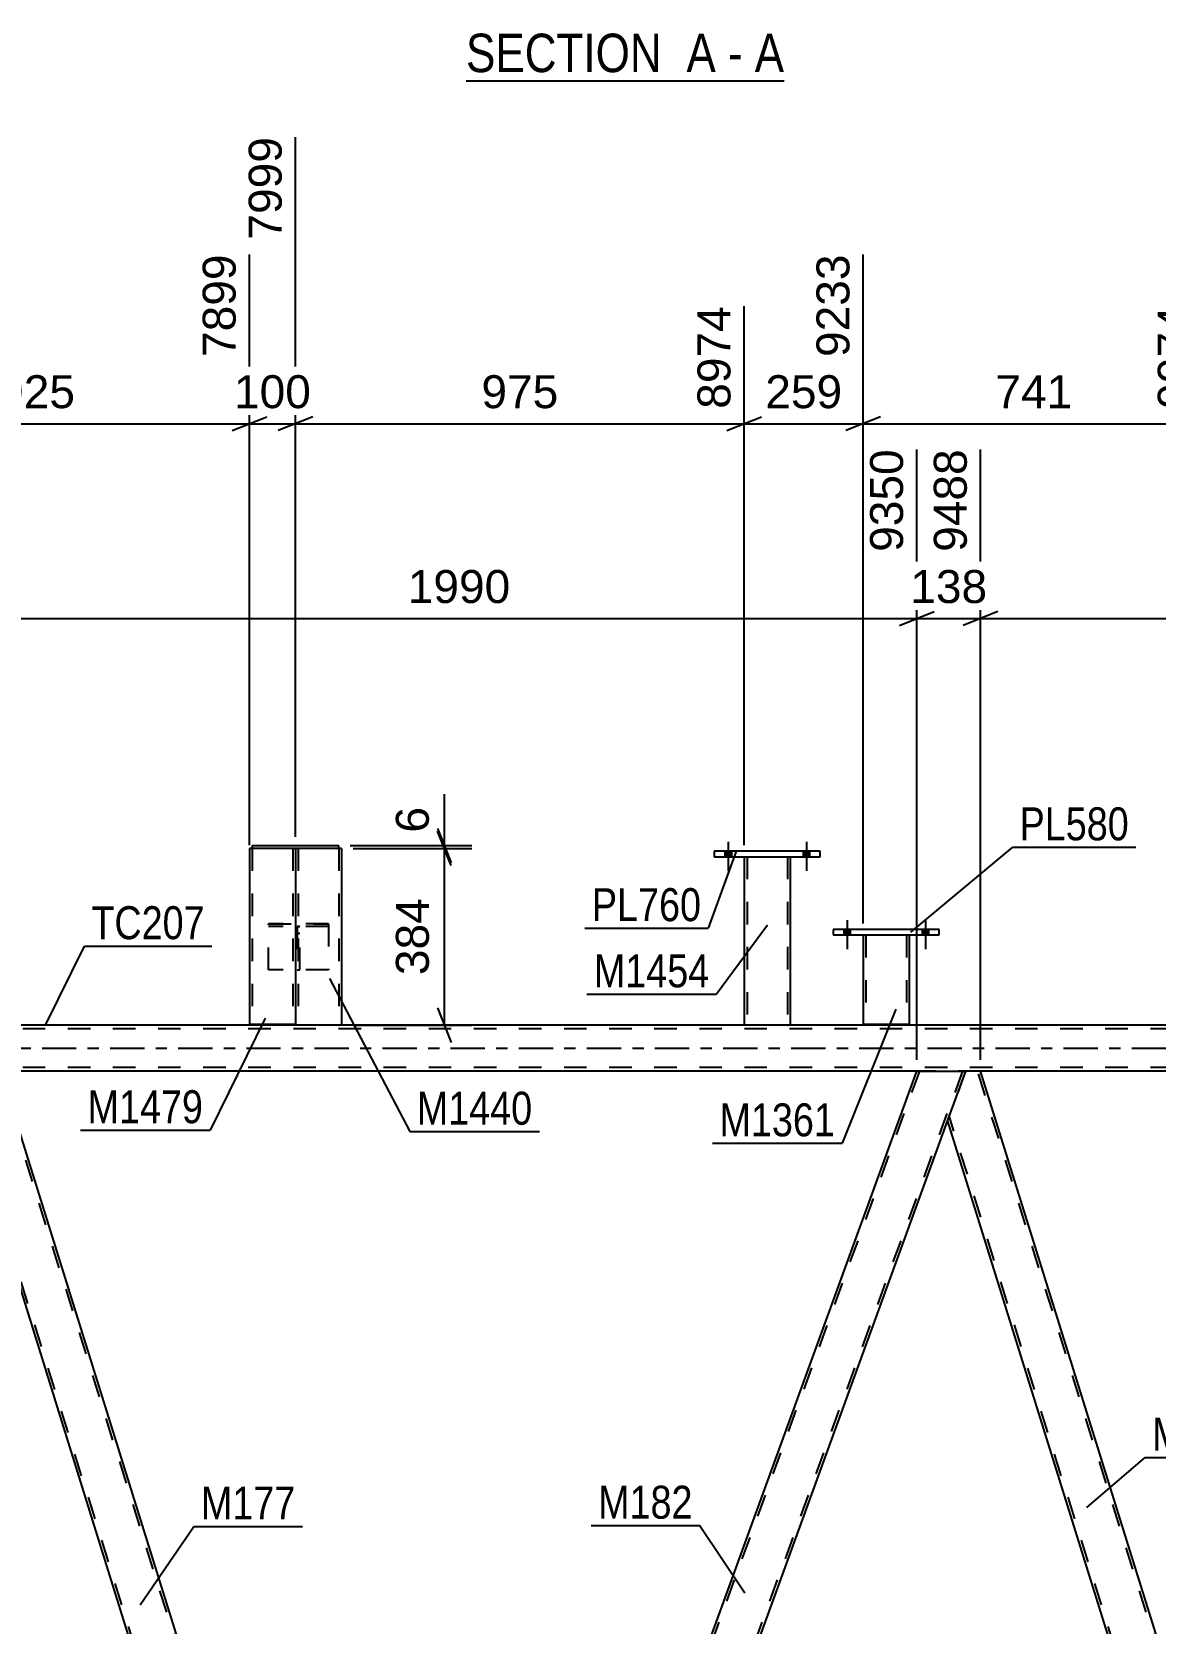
# Model space of a CAD drawing. Header units: millimetres. Extents: x 0 to 1189, y 0 to 841.
# Drawn here: x 394.9 to 492.5, y 546.6 to 684.8 of the extents above; entities that cross this region are included whole.
import ezdxf

# ---------------------------------------------------------------- set-up
doc = ezdxf.new("R2010")
doc.units = ezdxf.units.MM
doc.linetypes.add('DXK_LINE_DOT2', pattern=[3.9198, 1.9599, -1.9599])
doc.linetypes.add('DXK_LINE_DOT3', pattern=[5.9187, 2.979, -0.9799, 0.9799, -0.9799])
doc.styles.add('Arial', font='ARIAL.TTF', dxfattribs={"height": 0.2})
doc.styles.add('Arial Narrow', font='ARIALN.TTF', dxfattribs={"height": 0.2})

# ---------------------------------------------------------------- blocks, each defined once
blk = doc.blocks.new('Unknown-203723932-11 - 2471')
at = {"color": 6, "linetype": 'Continuous'}
blk.add_line((432.6, 680.59), (460.24, 680.59), dxfattribs=at)
at = {"color": 0, "linetype": 'Continuous'}
for points in [[(450.71, 681.34), (450.71, 684.84), (432.6, 684.84), (432.6, 681.34)], [(454.31, 681.34), (454.31, 684.84), (451.76, 684.84), (451.76, 681.34)], [(456.64, 681.34), (456.64, 684.84), (455.36, 684.84), (455.36, 681.34)], [(460.24, 681.34), (460.24, 684.84), (457.69, 684.84), (457.69, 681.34)]]:
    blk.add_wipeout(points, dxfattribs=at)
at = {"color": 7, "linetype": 'Continuous', "style": 'Arial Narrow'}
for s, p in [('SECTION ', (432.6, 681.34)), ('A', (451.76, 681.34)), ('A', (457.69, 681.34)), ('-', (455.36, 681.34))]:
    blk.add_text(s, height=3.34, dxfattribs=at).set_placement(p)
blk = doc.blocks.new('Part-203723932-4388 - 4226')
at = {"color": 2, "linetype": 'Continuous'}
for p, q in [((476, 594.53), (474.45, 590.28)), ((477.32, 594.53), (476, 594.53)), ((514.02, 476.78), (477.32, 594.53)), ((510.91, 473.31), (474.45, 590.28)), ((513.85, 476.32), (512.76, 473.31)), ((514.02, 476.78), (513.85, 476.32))]:
    blk.add_line(p, q, dxfattribs=at)
at = {"color": 7, "linetype": 'DXK_LINE_DOT2'}
for p, q in [((476.81, 594.53), (476, 594.53)), ((513.88, 476.41), (477.07, 594.53)), ((511.16, 473.31), (474.59, 590.65)), ((514, 476.72), (513.85, 476.32)), ((512.76, 473.31), (510.91, 473.31)), ((510.95, 473.31), (510.91, 473.31))]:
    blk.add_line(p, q, dxfattribs=at)
blk = doc.blocks.new('Part-203723932-4401 - 4226')
at = {"color": 2, "linetype": 'Continuous'}
for p, q in [((390.87, 594.53), (389.32, 590.28)), ((392.18, 594.53), (390.87, 594.53)), ((428.89, 476.78), (392.18, 594.53)), ((425.78, 473.31), (389.32, 590.28)), ((427.62, 473.31), (428.89, 476.78))]:
    blk.add_line(p, q, dxfattribs=at)
at = {"color": 7, "linetype": 'DXK_LINE_DOT2'}
for p, q in [((428.75, 476.41), (391.93, 594.53)), ((426.03, 473.31), (389.45, 590.65)), ((425.78, 473.31), (427.62, 473.31)), ((425.82, 473.31), (425.78, 473.31))]:
    blk.add_line(p, q, dxfattribs=at)
blk = doc.blocks.new('Part-203723932-4268 - 4226')
at = {"color": 2, "linetype": 'Continuous'}
for p, q in [((413.78, 613.89), (413.78, 598.6)), ((417.7, 613.89), (413.78, 613.89)), ((417.78, 613.89), (417.78, 598.6)), ((417.74, 598.6), (413.78, 598.6)), ((417.78, 598.6), (417.74, 598.6))]:
    blk.add_line(p, q, dxfattribs=at)
at = {"color": 7, "linetype": 'DXK_LINE_DOT2'}
for p, q in [((414.02, 613.89), (414.02, 598.6)), ((417.52, 613.89), (417.54, 613.89)), ((417.54, 613.89), (417.54, 598.6)), ((417.74, 613.89), (417.7, 613.89)), ((417.74, 613.89), (417.7, 613.89)), ((417.78, 613.89), (417.74, 613.89)), ((417.74, 613.89), (417.78, 613.89)), ((417.52, 598.6), (417.54, 598.6)), ((417.78, 598.6), (417.78, 598.6))]:
    blk.add_line(p, q, dxfattribs=at)
blk = doc.blocks.new('Part-203723932-4339 - 4226')
at = {"color": 7, "linetype": 'DXK_LINE_DOT2'}
for p, q in [((472, 594.53), (427.88, 473.31)), ((475.74, 594.53), (431.62, 473.31)), ((471.78, 594.53), (471.74, 594.53)), ((476, 594.53), (474.45, 590.28)), ((475.68, 594.53), (475.49, 594.53)), ((428.89, 476.78), (427.62, 473.31)), ((431.88, 473.31), (427.62, 473.31)), ((427.62, 473.31), (427.66, 473.31))]:
    blk.add_line(p, q, dxfattribs=at)
at = {"color": 2, "linetype": 'Continuous'}
for p, q in [((471.74, 594.53), (428.89, 476.78)), ((471.74, 594.53), (471.78, 594.53)), ((471.78, 594.53), (475.49, 594.53)), ((475.49, 594.53), (476, 594.53)), ((474.45, 590.28), (431.88, 473.31))]:
    blk.add_line(p, q, dxfattribs=at)
blk = doc.blocks.new('Part-203723932-4536 - 4226')
at = {"color": 7, "linetype": 'DXK_LINE_DOT2'}
for p, q in [((791.94, 598.21), (324.73, 598.21)), ((421.78, 598.53), (417.78, 598.53)), ((460.78, 598.53), (456.78, 598.53)), ((791.94, 594.85), (324.73, 594.85)), ((477.32, 594.53), (471.74, 594.53))]:
    blk.add_line(p, q, dxfattribs=at)
at = {"color": 2, "linetype": 'Continuous'}
for p, q in [((417.78, 598.53), (380.78, 598.53)), ((456.78, 598.53), (421.78, 598.53)), ((496.78, 598.53), (460.78, 598.53)), ((471.74, 594.53), (392.18, 594.53)), ((556.88, 594.53), (477.32, 594.53))]:
    blk.add_line(p, q, dxfattribs=at)
at = {"color": 7, "linetype": 'DXK_LINE_DOT3'}
blk.add_line((324.73, 596.53), (791.94, 596.53), dxfattribs=at)
blk = doc.blocks.new('Part-203723932-4731 - 4226')
at = {"color": 2, "linetype": 'Continuous'}
for p, q in [((464.52, 606.85), (464.52, 606.37)), ((473.72, 606.85), (464.52, 606.85)), ((464.52, 606.37), (473.72, 606.37)), ((473.72, 606.37), (473.72, 606.85))]:
    blk.add_line(p, q, dxfattribs=at)
blk = doc.blocks.new('Part-203723932-4574 - 4226')
at = {"color": 2, "linetype": 'Continuous'}
for p, q in [((456.78, 613.17), (456.78, 598.53)), ((460.78, 613.17), (460.78, 598.53)), ((460.74, 598.53), (456.78, 598.53)), ((460.78, 598.53), (460.74, 598.53))]:
    blk.add_line(p, q, dxfattribs=at)
at = {"color": 7, "linetype": 'DXK_LINE_DOT2'}
for p, q in [((456.78, 613.17), (460.78, 613.17)), ((457.02, 613.17), (457.02, 598.53)), ((460.54, 613.17), (460.54, 598.53)), ((460.52, 598.53), (460.54, 598.53)), ((460.78, 598.53), (460.78, 598.53))]:
    blk.add_line(p, q, dxfattribs=at)
blk = doc.blocks.new('Part-203723932-4579 - 4226')
at = {"color": 2, "linetype": 'Continuous'}
for p, q in [((454.18, 613.65), (454.18, 613.17)), ((463.38, 613.65), (454.18, 613.65)), ((454.18, 613.17), (463.38, 613.17)), ((463.38, 613.17), (463.38, 613.65))]:
    blk.add_line(p, q, dxfattribs=at)
blk = doc.blocks.new('Part-203723932-4722 - 4226')
at = {"color": 2, "linetype": 'Continuous'}
for p, q in [((467.12, 606.37), (467.12, 598.6)), ((471.12, 606.37), (471.12, 598.6)), ((471.08, 598.6), (467.12, 598.6)), ((471.12, 598.6), (471.08, 598.6))]:
    blk.add_line(p, q, dxfattribs=at)
at = {"color": 7, "linetype": 'DXK_LINE_DOT2'}
for p, q in [((467.12, 606.37), (471.12, 606.37)), ((467.36, 606.37), (467.36, 598.6)), ((470.88, 606.37), (470.88, 598.6)), ((470.86, 598.6), (470.88, 598.6)), ((471.12, 598.6), (471.12, 598.6))]:
    blk.add_line(p, q, dxfattribs=at)
blk = doc.blocks.new('Part-203723932-4912 - 4226')
at = {"color": 7, "linetype": 'DXK_LINE_DOT2'}
for p, q in [((420.64, 607.33), (415.44, 607.33)), ((415.44, 603.33), (415.44, 607.33)), ((415.44, 607.33), (420.64, 607.33)), ((420.64, 607.09), (415.44, 607.09)), ((420.64, 607.09), (415.44, 607.09)), ((420.64, 607.33), (420.64, 603.33)), ((420.64, 603.33), (415.44, 603.33))]:
    blk.add_line(p, q, dxfattribs=at)
blk = doc.blocks.new('Bolt-203723932-4818 - 4226')
at = {"linetype": 'Continuous'}
for points in [[(455.1, 613.17), (455.66, 613.17), (455.66, 613.65), (455.1, 613.65)], [(455.1, 613.17), (455.66, 613.17), (455.66, 613.65), (455.1, 613.65)], [(461.9, 613.17), (462.46, 613.17), (462.46, 613.65), (461.9, 613.65)], [(461.9, 613.17), (462.46, 613.17), (462.46, 613.65), (461.9, 613.65)]]:
    blk.add_hatch(color=1, dxfattribs=at).paths.add_polyline_path(points)
at = {"color": 1, "linetype": 'Continuous'}
for p, q in [((455.38, 614.45), (455.38, 611.93)), ((455.38, 614.45), (455.38, 611.93)), ((462.18, 614.45), (462.18, 611.93)), ((462.18, 614.45), (462.18, 611.93)), ((455.1, 613.65), (455.1, 613.17)), ((455.1, 613.65), (455.1, 613.17)), ((455.66, 613.65), (455.66, 613.17)), ((455.66, 613.65), (455.66, 613.17)), ((461.9, 613.65), (461.9, 613.17)), ((461.9, 613.65), (461.9, 613.17)), ((462.46, 613.65), (462.46, 613.17)), ((462.46, 613.65), (462.46, 613.17))]:
    blk.add_line(p, q, dxfattribs=at)
blk = doc.blocks.new('Bolt-203723932-4819 - 4226')
at = {"linetype": 'Continuous'}
for points in [[(465.44, 606.37), (466, 606.37), (466, 606.85), (465.44, 606.85)], [(465.44, 606.37), (466, 606.37), (466, 606.85), (465.44, 606.85)], [(472.24, 606.37), (472.8, 606.37), (472.8, 606.85), (472.24, 606.85)], [(472.24, 606.37), (472.8, 606.37), (472.8, 606.85), (472.24, 606.85)]]:
    blk.add_hatch(color=1, dxfattribs=at).paths.add_polyline_path(points)
at = {"color": 1, "linetype": 'Continuous'}
for p, q in [((465.72, 607.65), (465.72, 605.13)), ((465.72, 607.65), (465.72, 605.13)), ((472.52, 607.65), (472.52, 605.13)), ((472.52, 607.65), (472.52, 605.13)), ((465.44, 606.85), (465.44, 606.37)), ((465.44, 606.85), (465.44, 606.37)), ((466, 606.85), (466, 606.37)), ((466, 606.85), (466, 606.37)), ((472.24, 606.85), (472.24, 606.37)), ((472.24, 606.85), (472.24, 606.37)), ((472.8, 606.85), (472.8, 606.37)), ((472.8, 606.85), (472.8, 606.37))]:
    blk.add_line(p, q, dxfattribs=at)
blk = doc.blocks.new('Part-203723932-4872 - 4226')
at = {"color": 2, "linetype": 'Continuous'}
for p, q in [((417.78, 613.89), (417.78, 598.53)), ((421.78, 613.89), (417.85, 613.89)), ((421.78, 613.89), (421.78, 598.53)), ((421.74, 598.53), (417.78, 598.53)), ((421.78, 598.53), (421.74, 598.53))]:
    blk.add_line(p, q, dxfattribs=at)
at = {"color": 7, "linetype": 'DXK_LINE_DOT2'}
for p, q in [((417.81, 613.89), (417.78, 613.89)), ((417.78, 613.89), (417.81, 613.89)), ((417.85, 613.89), (417.81, 613.89)), ((417.81, 613.89), (417.85, 613.89)), ((418.02, 613.89), (418.02, 598.53)), ((421.52, 613.89), (421.54, 613.89)), ((421.54, 613.89), (421.54, 598.53)), ((421.52, 598.53), (421.54, 598.53)), ((421.78, 598.53), (421.78, 598.53))]:
    blk.add_line(p, q, dxfattribs=at)
blk = doc.blocks.new('Part-203723932-4907 - 4226')
at = {"color": 7, "linetype": 'DXK_LINE_DOT2'}
for p, q in [((418.16, 607.09), (417.92, 607.09)), ((417.92, 607.09), (417.92, 603.33)), ((417.92, 607.09), (418.16, 607.09)), ((418.16, 603.33), (418.16, 607.09)), ((418.16, 606.49), (417.92, 606.49)), ((417.92, 603.33), (418.16, 603.33))]:
    blk.add_line(p, q, dxfattribs=at)
blk = doc.blocks.new('Part-203723932-4913 - 4226')
at = {"color": 2, "linetype": 'Continuous'}
for p, q in [((414.02, 614.13), (414.02, 613.89)), ((414.02, 614.13), (421.54, 614.13)), ((421.54, 613.89), (421.54, 614.13)), ((417.85, 613.89), (417.7, 613.89))]:
    blk.add_line(p, q, dxfattribs=at)
at = {"color": 7, "linetype": 'DXK_LINE_DOT2'}
for p, q in [((414.02, 614.13), (421.54, 614.13)), ((417.7, 613.89), (414.02, 613.89)), ((421.54, 613.89), (414.02, 613.89)), ((421.54, 613.89), (417.85, 613.89))]:
    blk.add_line(p, q, dxfattribs=at)
blk = doc.blocks.new('StraightDimension-203723932-49491 - 4226')
at = {"color": 7, "linetype": 'Continuous'}
for p, q in [((467.12, 607.37), (467.12, 665.49)), ((456.78, 614.17), (456.78, 660.99)), ((455.28, 650.19), (458.28, 651.39)), ((468.62, 651.39), (465.62, 650.19)), ((456.78, 650.79), (467.12, 650.79))]:
    blk.add_line(p, q, dxfattribs=at)
at = {"color": 0}
blk.add_wipeout([(465.88, 651.54), (465.88, 655.74), (458.01, 655.74), (458.01, 651.54)], dxfattribs=at)
at = {"color": 3, "style": 'Arial'}
blk.add_text('259', height=2.865, dxfattribs=at).set_placement((458.61, 652.14))
at = {"color": 0, "linetype": 'Continuous'}
blk.add_wipeout([(466.52, 666.09), (462.32, 666.09), (462.32, 655.99), (466.52, 655.99)], dxfattribs=at)
at = {"color": 3, "linetype": 'Continuous', "style": 'Arial'}
blk.add_text('9233', height=2.865, rotation=90.0002, dxfattribs=at).set_placement((465.92, 656.59))
blk = doc.blocks.new('StraightDimension-203723932-49492 - 4226')
at = {"color": 7, "linetype": 'Continuous'}
for p, q in [((417.78, 614.89), (417.78, 675.69)), ((456.78, 614.17), (456.78, 660.99)), ((419.28, 651.39), (416.28, 650.19)), ((455.28, 650.19), (458.28, 651.39)), ((417.78, 650.79), (456.78, 650.79))]:
    blk.add_line(p, q, dxfattribs=at)
at = {"color": 0}
blk.add_wipeout([(441.21, 651.54), (441.21, 655.74), (433.34, 655.74), (433.34, 651.54)], dxfattribs=at)
at = {"color": 3, "style": 'Arial'}
blk.add_text('975', height=2.865, dxfattribs=at).set_placement((433.94, 652.14))
at = {"color": 0, "linetype": 'Continuous'}
blk.add_wipeout([(456.18, 661.59), (451.98, 661.59), (451.98, 651.49), (456.18, 651.49)], dxfattribs=at)
at = {"color": 3, "linetype": 'Continuous', "style": 'Arial'}
blk.add_text('8974', height=2.865, rotation=90.0002, dxfattribs=at).set_placement((455.58, 652.09))
blk = doc.blocks.new('StraightDimension-203723932-48039 - 4226')
at = {"color": 7, "linetype": 'Continuous'}
for p, q in [((431.32, 612.39), (430.12, 615.39)), ((422.78, 613.89), (433.12, 613.89)), ((430.72, 598.53), (430.72, 613.89)), ((430.12, 600.03), (431.32, 597.03)), ((422.78, 598.53), (433.12, 598.53))]:
    blk.add_line(p, q, dxfattribs=at)
at = {"color": 0}
blk.add_wipeout([(429.97, 610.15), (425.77, 610.15), (425.77, 602.28), (429.97, 602.28)], dxfattribs=at)
at = {"color": 3, "style": 'Arial'}
blk.add_text('384', height=2.865, rotation=90.0002, dxfattribs=at).set_placement((429.37, 602.88))
blk = doc.blocks.new('StraightDimension-203723932-49494 - 4226')
at = {"color": 7, "linetype": 'Continuous'}
for p, q in [((413.78, 614.17), (413.78, 665.49)), ((376.78, 614.17), (376.78, 660.99)), ((378.28, 651.39), (375.28, 650.19)), ((412.28, 650.19), (415.28, 651.39)), ((376.78, 650.79), (413.78, 650.79))]:
    blk.add_line(p, q, dxfattribs=at)
at = {"color": 0}
blk.add_wipeout([(399.21, 651.54), (399.21, 655.74), (391.34, 655.74), (391.34, 651.54)], dxfattribs=at)
at = {"color": 3, "style": 'Arial'}
blk.add_text('925', height=2.865, dxfattribs=at).set_placement((391.94, 652.14))
at = {"color": 0, "linetype": 'Continuous'}
blk.add_wipeout([(413.18, 666.09), (408.98, 666.09), (408.98, 655.99), (413.18, 655.99)], dxfattribs=at)
at = {"color": 3, "linetype": 'Continuous', "style": 'Arial'}
blk.add_text('7899', height=2.865, rotation=90.0002, dxfattribs=at).set_placement((412.58, 656.59))
blk = doc.blocks.new('StraightDimension-203723932-12422 - 4226')
at = {"color": 7, "linetype": 'Continuous'}
for p, q in [((556.88, 595.53), (556.88, 650.77)), ((477.32, 595.53), (477.32, 648.55)), ((478.82, 634.46), (475.82, 633.26)), ((477.32, 633.86), (556.88, 633.86)), ((555.38, 633.26), (558.38, 634.46))]:
    blk.add_line(p, q, dxfattribs=at)
at = {"color": 0}
blk.add_wipeout([(522.14, 634.61), (522.14, 638.81), (512.05, 638.81), (512.05, 634.61)], dxfattribs=at)
at = {"color": 3, "style": 'Arial'}
blk.add_text('1989', height=2.865, dxfattribs=at).set_placement((512.65, 635.21))
at = {"color": 0, "linetype": 'Continuous'}
blk.add_wipeout([(556.28, 651.37), (552.08, 651.37), (552.08, 639.06), (556.28, 639.06)], dxfattribs=at)
at = {"color": 3, "linetype": 'Continuous', "style": 'Arial'}
blk.add_text('11477', height=2.865, rotation=90.0002, dxfattribs=at).set_placement((555.68, 639.66))
blk = doc.blocks.new('StraightDimension-203723932-12424 - 4226')
at = {"color": 7, "linetype": 'Continuous'}
for p, q in [((392.18, 595.53), (392.18, 648.55)), ((471.78, 595.53), (471.78, 648.55)), ((393.68, 634.46), (390.68, 633.26)), ((392.18, 633.86), (471.78, 633.86)), ((470.28, 633.26), (473.28, 634.46))]:
    blk.add_line(p, q, dxfattribs=at)
at = {"color": 0}
blk.add_wipeout([(437.03, 634.61), (437.03, 638.81), (426.94, 638.81), (426.94, 634.61)], dxfattribs=at)
at = {"color": 3, "style": 'Arial'}
blk.add_text('1990', height=2.865, dxfattribs=at).set_placement((427.54, 635.21))
at = {"color": 0, "linetype": 'Continuous'}
blk.add_wipeout([(471.18, 649.15), (466.98, 649.15), (466.98, 639.06), (471.18, 639.06)], dxfattribs=at)
at = {"color": 3, "linetype": 'Continuous', "style": 'Arial'}
blk.add_text('9350', height=2.865, rotation=90.0002, dxfattribs=at).set_placement((470.58, 639.66))
blk = doc.blocks.new('StraightDimension-203723932-49490 - 4226')
at = {"color": 7, "linetype": 'Continuous'}
for p, q in [((467.12, 607.37), (467.12, 665.49)), ((496.78, 614.17), (496.78, 660.99)), ((468.62, 651.39), (465.62, 650.19)), ((495.28, 650.19), (498.28, 651.39)), ((467.12, 650.79), (496.78, 650.79))]:
    blk.add_line(p, q, dxfattribs=at)
at = {"color": 0}
blk.add_wipeout([(485.88, 651.54), (485.88, 655.74), (478.01, 655.74), (478.01, 651.54)], dxfattribs=at)
at = {"color": 3, "style": 'Arial'}
blk.add_text('741', height=2.865, dxfattribs=at).set_placement((478.61, 652.14))
at = {"color": 0, "linetype": 'Continuous'}
blk.add_wipeout([(496.18, 661.59), (491.98, 661.59), (491.98, 651.49), (496.18, 651.49)], dxfattribs=at)
at = {"color": 3, "linetype": 'Continuous', "style": 'Arial'}
blk.add_text('9974', height=2.865, rotation=90.0002, dxfattribs=at).set_placement((495.58, 652.09))
blk = doc.blocks.new('StraightDimension-203723932-48038 - 4226')
at = {"color": 7, "linetype": 'Continuous'}
for p, q in [((430.72, 614.13), (430.72, 618.61)), ((430.72, 614.13), (430.72, 618.61)), ((430.12, 615.63), (431.32, 612.63)), ((431.32, 612.39), (430.12, 615.39)), ((422.54, 614.13), (433.12, 614.13)), ((430.72, 613.89), (430.72, 614.13)), ((422.78, 613.89), (433.12, 613.89))]:
    blk.add_line(p, q, dxfattribs=at)
at = {"color": 0}
blk.add_wipeout([(429.97, 618.08), (425.77, 618.08), (425.77, 614.66), (429.97, 614.66)], dxfattribs=at)
at = {"color": 3, "style": 'Arial'}
blk.add_text('6', height=2.87, rotation=90.0002, dxfattribs=at).set_placement((429.37, 615.26))
blk = doc.blocks.new('StraightDimension-203723932-12423 - 4226')
at = {"color": 7, "linetype": 'Continuous'}
for p, q in [((471.78, 595.53), (471.78, 648.55)), ((477.32, 595.53), (477.32, 648.55)), ((470.28, 633.26), (473.28, 634.46)), ((471.78, 633.86), (477.32, 633.86)), ((478.82, 634.46), (475.82, 633.26))]:
    blk.add_line(p, q, dxfattribs=at)
at = {"color": 0}
blk.add_wipeout([(478.49, 634.61), (478.49, 638.81), (470.61, 638.81), (470.61, 634.61)], dxfattribs=at)
at = {"color": 3, "style": 'Arial'}
blk.add_text('138', height=2.865, dxfattribs=at).set_placement((471.21, 635.21))
at = {"color": 0, "linetype": 'Continuous'}
blk.add_wipeout([(476.72, 649.15), (472.52, 649.15), (472.52, 639.06), (476.72, 639.06)], dxfattribs=at)
at = {"color": 3, "linetype": 'Continuous', "style": 'Arial'}
blk.add_text('9488', height=2.865, rotation=90.0002, dxfattribs=at).set_placement((476.12, 639.66))
blk = doc.blocks.new('StraightDimension-203723932-49493 - 4226')
at = {"color": 7, "linetype": 'Continuous'}
for p, q in [((417.78, 614.89), (417.78, 675.69)), ((413.78, 614.17), (413.78, 665.49)), ((412.28, 650.19), (415.28, 651.39)), ((419.28, 651.39), (416.28, 650.19)), ((413.78, 650.79), (417.78, 650.79))]:
    blk.add_line(p, q, dxfattribs=at)
at = {"color": 0, "linetype": 'Continuous'}
blk.add_wipeout([(417.18, 676.29), (412.98, 676.29), (412.98, 666.19), (417.18, 666.19)], dxfattribs=at)
at = {"color": 0}
blk.add_wipeout([(419.71, 651.54), (419.71, 655.74), (411.84, 655.74), (411.84, 651.54)], dxfattribs=at)
at = {"color": 3, "linetype": 'Continuous', "style": 'Arial'}
blk.add_text('7999', height=2.865, rotation=90.0002, dxfattribs=at).set_placement((416.58, 666.79))
at = {"color": 3, "style": 'Arial'}
blk.add_text('100', height=2.865, dxfattribs=at).set_placement((412.44, 652.14))
blk = doc.blocks.new('Mark-203723932-4384 - 4226')
at = {"color": 0}
blk.add_wipeout([(500.45, 561.56), (500.45, 564.56), (492.23, 564.56), (492.23, 561.56)], dxfattribs=at)
blk.add_wipeout([(500.45, 561.56), (500.45, 564.56), (492.23, 564.56), (492.23, 561.56)], dxfattribs=at)
at = {"color": 30, "linetype": 'Continuous'}
for p, q in [((486.56, 556.61), (491.63, 560.96)), ((491.63, 560.96), (501.05, 560.96))]:
    blk.add_line(p, q, dxfattribs=at)
at = {"color": 3, "style": 'Arial Narrow'}
blk.add_text('M177', height=2.863, dxfattribs=at).set_placement((492.23, 561.56))
blk = doc.blocks.new('Mark-203723932-4335 - 4226')
at = {"color": 0}
blk.add_wipeout([(452.3, 555.65), (452.3, 558.65), (444.08, 558.65), (444.08, 555.65)], dxfattribs=at)
blk.add_wipeout([(452.3, 555.65), (452.3, 558.65), (444.08, 558.65), (444.08, 555.65)], dxfattribs=at)
at = {"color": 30, "linetype": 'Continuous'}
for p in [(443.48, 555.05), (456.84, 549.18)]:
    blk.add_line(p, (452.9, 555.05), dxfattribs=at)
at = {"color": 3, "style": 'Arial Narrow'}
blk.add_text('M182', height=2.863, dxfattribs=at).set_placement((444.08, 555.65))
blk = doc.blocks.new('Mark-203723932-4397 - 4226')
at = {"color": 0}
blk.add_wipeout([(417.78, 555.58), (417.78, 558.58), (409.56, 558.58), (409.56, 555.58)], dxfattribs=at)
blk.add_wipeout([(417.78, 555.58), (417.78, 558.58), (409.56, 558.58), (409.56, 555.58)], dxfattribs=at)
at = {"color": 30, "linetype": 'Continuous'}
for p, q in [((404.29, 548.16), (408.96, 554.98)), ((408.96, 554.98), (418.38, 554.98))]:
    blk.add_line(p, q, dxfattribs=at)
at = {"color": 3, "style": 'Arial Narrow'}
blk.add_text('M177', height=2.863, dxfattribs=at).set_placement((409.56, 555.58))
blk = doc.blocks.new('Mark-203723932-4532 - 4226')
at = {"color": 0}
blk.add_wipeout([(409.9, 606), (409.9, 609), (400.04, 609), (400.04, 606)], dxfattribs=at)
blk.add_wipeout([(409.9, 606), (409.9, 609), (400.04, 609), (400.04, 606)], dxfattribs=at)
at = {"color": 30, "linetype": 'Continuous'}
for p, q in [((396.05, 598.53), (399.44, 605.4)), ((399.44, 605.4), (410.5, 605.4))]:
    blk.add_line(p, q, dxfattribs=at)
at = {"color": 3, "style": 'Arial Narrow'}
blk.add_text('TC207', height=2.863, dxfattribs=at).set_placement((400.04, 606))
blk = doc.blocks.new('Mark-203723932-4570 - 4226')
at = {"color": 0}
blk.add_wipeout([(453.76, 601.82), (453.76, 604.82), (443.71, 604.82), (443.71, 601.82)], dxfattribs=at)
blk.add_wipeout([(453.76, 601.82), (453.76, 604.82), (443.71, 604.82), (443.71, 601.82)], dxfattribs=at)
at = {"color": 30, "linetype": 'Continuous'}
for p in [(458.79, 607.22), (443.11, 601.22)]:
    blk.add_line(p, (454.36, 601.22), dxfattribs=at)
at = {"color": 3, "style": 'Arial Narrow'}
blk.add_text('M1454', height=2.863, dxfattribs=at).set_placement((443.71, 601.82))
blk = doc.blocks.new('Mark-203723932-4575 - 4226')
at = {"color": 0}
blk.add_wipeout([(453.04, 607.57), (453.04, 610.57), (443.54, 610.57), (443.54, 607.57)], dxfattribs=at)
blk.add_wipeout([(453.04, 607.57), (453.04, 610.57), (443.54, 610.57), (443.54, 607.57)], dxfattribs=at)
at = {"color": 30, "linetype": 'Continuous'}
for p in [(456.09, 613.65), (442.94, 606.97)]:
    blk.add_line(p, (453.64, 606.97), dxfattribs=at)
at = {"color": 3, "style": 'Arial Narrow'}
blk.add_text('PL760', height=2.863, dxfattribs=at).set_placement((443.54, 607.57))
blk = doc.blocks.new('Mark-203723932-4718 - 4226')
at = {"color": 0}
blk.add_wipeout([(464.68, 588.87), (464.68, 591.87), (454.63, 591.87), (454.63, 588.87)], dxfattribs=at)
blk.add_wipeout([(464.68, 588.87), (464.68, 591.87), (454.63, 591.87), (454.63, 588.87)], dxfattribs=at)
at = {"color": 30, "linetype": 'Continuous'}
for p in [(469.95, 599.91), (454.03, 588.27)]:
    blk.add_line(p, (465.28, 588.27), dxfattribs=at)
at = {"color": 3, "style": 'Arial Narrow'}
blk.add_text('M1361', height=2.863, dxfattribs=at).set_placement((454.63, 588.87))
blk = doc.blocks.new('Mark-203723932-4727 - 4226')
at = {"color": 0}
blk.add_wipeout([(490.21, 614.59), (490.21, 617.59), (480.71, 617.59), (480.71, 614.59)], dxfattribs=at)
blk.add_wipeout([(490.21, 614.59), (490.21, 617.59), (480.71, 617.59), (480.71, 614.59)], dxfattribs=at)
at = {"color": 30, "linetype": 'Continuous'}
for p, q in [((471.25, 606.62), (480.11, 613.99)), ((480.11, 613.99), (490.81, 613.99))]:
    blk.add_line(p, q, dxfattribs=at)
at = {"color": 3, "style": 'Arial Narrow'}
blk.add_text('PL580', height=2.863, dxfattribs=at).set_placement((480.71, 614.59))
blk = doc.blocks.new('Mark-203723932-4868 - 4226')
at = {"color": 0}
blk.add_wipeout([(438.38, 589.88), (438.38, 592.88), (428.32, 592.88), (428.32, 589.88)], dxfattribs=at)
blk.add_wipeout([(438.38, 589.88), (438.38, 592.88), (428.32, 592.88), (428.32, 589.88)], dxfattribs=at)
at = {"color": 30, "linetype": 'Continuous'}
for p, q in [((420.75, 602.59), (427.72, 589.28)), ((427.72, 589.28), (438.98, 589.28))]:
    blk.add_line(p, q, dxfattribs=at)
at = {"color": 3, "style": 'Arial Narrow'}
blk.add_text('M1440', height=2.863, dxfattribs=at).set_placement((428.32, 589.88))
blk = doc.blocks.new('Mark-203723932-48016 - 4226')
at = {"color": 0}
blk.add_wipeout([(409.76, 590.01), (409.76, 593.01), (399.71, 593.01), (399.71, 590.01)], dxfattribs=at)
blk.add_wipeout([(409.76, 590.01), (409.76, 593.01), (399.71, 593.01), (399.71, 590.01)], dxfattribs=at)
at = {"color": 30, "linetype": 'Continuous'}
for p in [(415.15, 599.14), (399.11, 589.41)]:
    blk.add_line(p, (410.36, 589.41), dxfattribs=at)
at = {"color": 3, "style": 'Arial Narrow'}
blk.add_text('M1479', height=2.863, dxfattribs=at).set_placement((399.71, 590.01))

msp = doc.modelspace()

# ---------------------------------------------------------------- block references
for name in ['Unknown-203723932-11 - 2471', 'Part-203723932-4913 - 4226', 'Bolt-203723932-4818 - 4226', 'Part-203723932-4268 - 4226', 'Part-203723932-4872 - 4226', 'Part-203723932-4579 - 4226', 'Part-203723932-4574 - 4226', 'Part-203723932-4912 - 4226', 'Part-203723932-4907 - 4226', 'Bolt-203723932-4819 - 4226', 'Part-203723932-4731 - 4226', 'Part-203723932-4722 - 4226', 'Part-203723932-4536 - 4226', 'Part-203723932-4401 - 4226', 'Part-203723932-4339 - 4226', 'Part-203723932-4388 - 4226']:
    msp.add_blockref(name, (0, 0))

# ---------------------------------------------------------------- next in the draw order: block references
for name in ['StraightDimension-203723932-49494 - 4226', 'StraightDimension-203723932-49491 - 4226', 'StraightDimension-203723932-12422 - 4226', 'Mark-203723932-4384 - 4226', 'Mark-203723932-4335 - 4226', 'Mark-203723932-4397 - 4226']:
    msp.add_blockref(name, (0, 0))

# ---------------------------------------------------------------- next in the draw order: block references
msp.add_blockref('StraightDimension-203723932-49492 - 4226', (0, 0))

# ---------------------------------------------------------------- next in the draw order: block references
msp.add_blockref('StraightDimension-203723932-48039 - 4226', (0, 0))

# ---------------------------------------------------------------- next in the draw order: block references
msp.add_blockref('StraightDimension-203723932-12424 - 4226', (0, 0))

# ---------------------------------------------------------------- next in the draw order: block references
for name in ['StraightDimension-203723932-49493 - 4226', 'StraightDimension-203723932-49490 - 4226', 'StraightDimension-203723932-48038 - 4226', 'Mark-203723932-4532 - 4226', 'Mark-203723932-4570 - 4226', 'Mark-203723932-4868 - 4226']:
    msp.add_blockref(name, (0, 0))

# ---------------------------------------------------------------- next in the draw order: block references
for name in ['StraightDimension-203723932-12423 - 4226', 'Mark-203723932-4575 - 4226', 'Mark-203723932-48016 - 4226']:
    msp.add_blockref(name, (0, 0))

# ---------------------------------------------------------------- next in the draw order: block references
for name in ['Mark-203723932-4727 - 4226', 'Mark-203723932-4718 - 4226']:
    msp.add_blockref(name, (0, 0))

doc.saveas('drawing.dxf')
